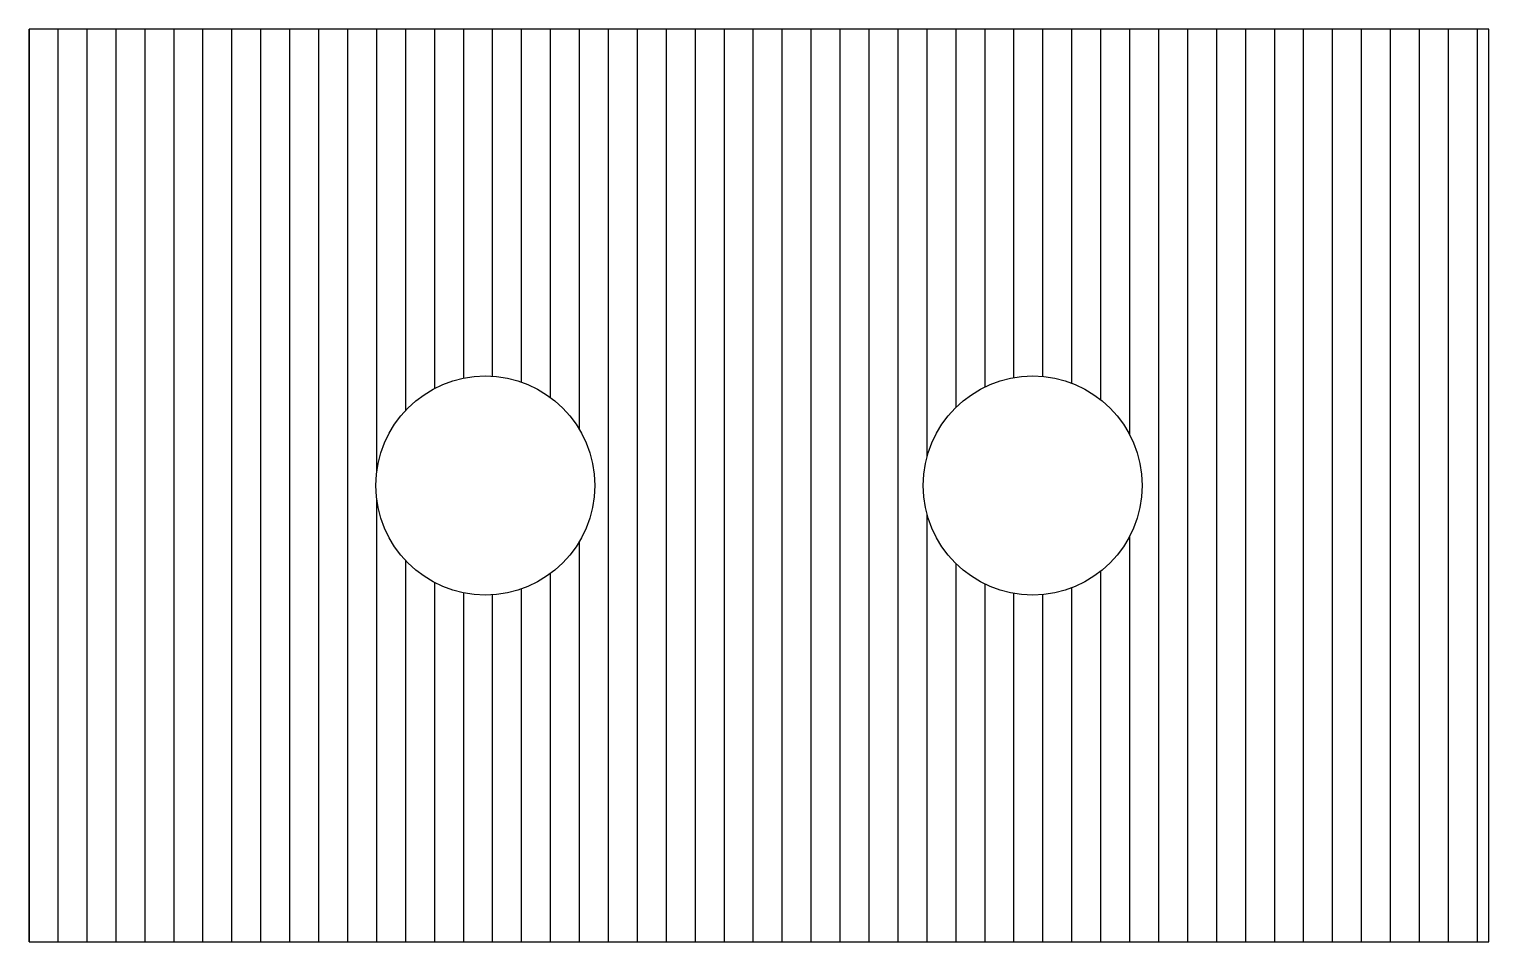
# Model space of a CAD drawing. Header units: millimetres. Extents: x 0 to 160, y 0 to 100.
import ezdxf

# ---------------------------------------------------------------- set-up
doc = ezdxf.new("R2010")
doc.units = ezdxf.units.MM
for name, color, linetype in [('HATCH', 9, 'CONTINUOUS'), ('HOLE', 1, 'CONTINUOUS'), ('OUTLINE', 7, 'CONTINUOUS')]:
    doc.layers.add(name, color=color, linetype=linetype)

msp = doc.modelspace()

# ---------------------------------------------------------------- hatches: boundary and pattern name
at = {"layer": 'HATCH'}
h = msp.add_hatch(dxfattribs=at)
h.set_pattern_fill('ANSI31', angle=45)
h.paths.add_polyline_path([(0, 0), (160, 0), (160, 100), (0, 100)])
edge = h.paths.add_edge_path()
edge.add_arc((50, 50), 12, 0, 360)
edge = h.paths.add_edge_path()
edge.add_arc((110, 50), 12, 0, 360)

# ---------------------------------------------------------------- linework, layer by layer
at = {"layer": 'HOLE'}
for centre in [(50, 50), (110, 50)]:
    msp.add_circle(centre, 12, dxfattribs=at)
at = {"layer": 'OUTLINE'}
msp.add_lwpolyline([(0, 0), (160, 0), (160, 100), (0, 100)], close=True, dxfattribs=at)

doc.saveas('drawing.dxf')
